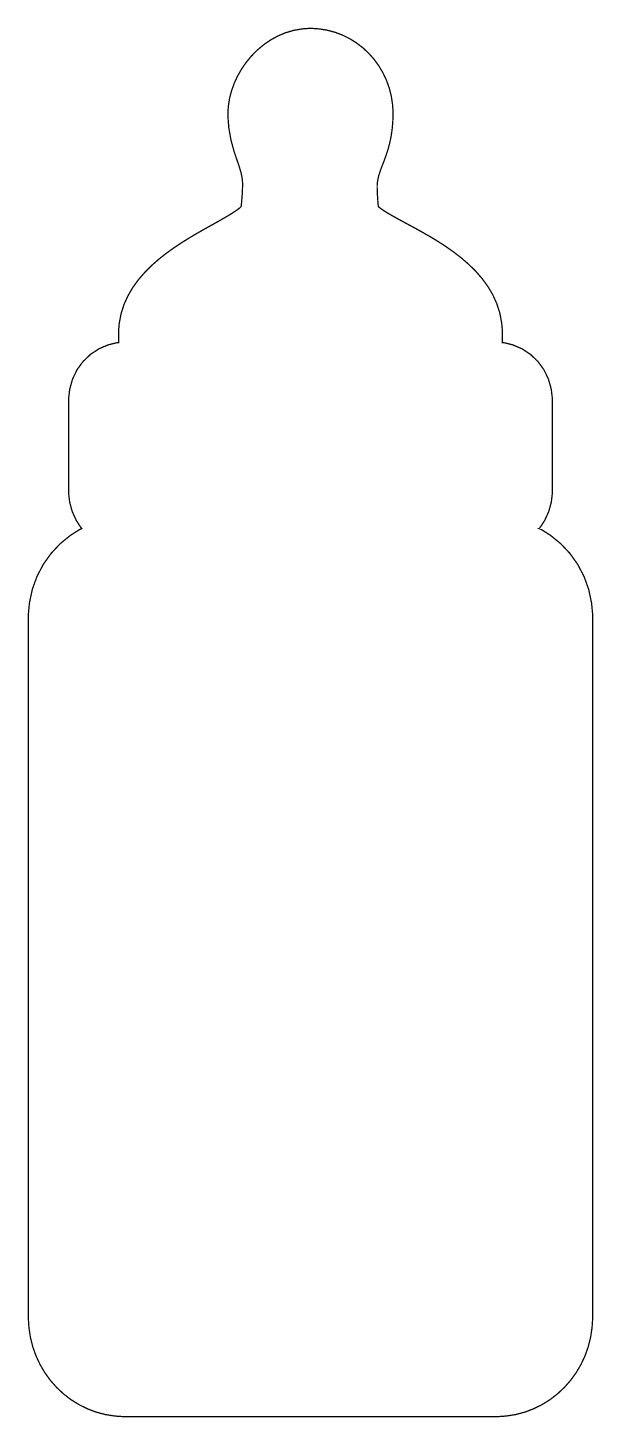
# Model space of a CAD drawing. Extents: x 6.1 to 19.6, y 2.1 to 35.2.
import ezdxf

# ---------------------------------------------------------------- set-up
doc = ezdxf.new("R2010")
doc.units = 0
doc.layers.get('0').update_dxf_attribs({"linetype": 'CONTINUOUS'})

msp = doc.modelspace()

# ---------------------------------------------------------------- linework, layer by layer
at = {"color": 0, "const_width": 0.0307}
msp.add_lwpolyline([(18.3063, 23.2299), (18.3421, 23.2746), (18.4353, 23.4203), (18.5329, 23.6311), (18.5949, 23.8596), (18.6165, 24.0421), (18.6165, 24.1028), (18.6165, 26.2922), (18.6165, 26.3569), (18.5928, 26.551), (18.5246, 26.7932), (18.4165, 27.0147), (18.2728, 27.211), (18.0978, 27.3778), (17.8958, 27.5108), (17.6715, 27.6057), (17.4906, 27.6508), (17.4293, 27.6581), (17.4293, 27.8631), (17.4293, 27.9271), (17.4135, 28.1186), (17.3683, 28.3592), (17.2961, 28.5853), (17.1997, 28.7978), (17.0819, 28.9971), (16.9454, 29.1839), (16.7926, 29.3588), (16.6267, 29.5224), (16.4499, 29.6751), (16.2651, 29.8179), (16.0751, 29.9511), (15.8825, 30.0754), (15.6901, 30.1915), (15.5004, 30.2999), (15.3163, 30.4011), (15.1843, 30.4722), (15.1404, 30.4958), (15.1167, 30.5086), (15.0458, 30.5468), (14.9472, 30.6004), (14.8479, 30.6553), (14.7519, 30.7101), (14.6626, 30.7633), (14.5839, 30.8136), (14.5193, 30.8594), (14.4833, 30.8885), (14.4725, 30.8993), (14.4682, 30.945), (14.4531, 31.1558), (14.4461, 31.3374), (14.446, 31.3685), (14.4457, 31.4024), (14.4551, 31.5042), (14.4824, 31.6319), (14.5243, 31.7617), (14.5639, 31.8675), (14.5775, 31.9025), (14.5881, 31.93), (14.6196, 32.0122), (14.6622, 32.1303), (14.7035, 32.2585), (14.7415, 32.3985), (14.7746, 32.5522), (14.8004, 32.7215), (14.8175, 32.9081), (14.8235, 33.0624), (14.8235, 33.1137), (14.8235, 33.1656), (14.8133, 33.3208), (14.7835, 33.5219), (14.7349, 33.7161), (14.6688, 33.9022), (14.5858, 34.0794), (14.4872, 34.2467), (14.3739, 34.4028), (14.2469, 34.5468), (14.1072, 34.6778), (13.9558, 34.7946), (13.7937, 34.8963), (13.6218, 34.9817), (13.4413, 35.05), (13.253, 35.1), (13.0579, 35.1308), (12.9074, 35.1412), (12.8573, 35.1412), (12.8053, 35.1412), (12.6497, 35.129), (12.4497, 35.0935), (12.2579, 35.0363), (12.0753, 34.959), (11.9025, 34.8637), (11.7405, 34.7521), (11.5901, 34.6257), (11.452, 34.4864), (11.3272, 34.3358), (11.2164, 34.1758), (11.1203, 34.0081), (11.0399, 33.8343), (10.976, 33.6563), (10.9293, 33.4757), (10.9007, 33.2943), (10.8909, 33.1589), (10.8909, 33.1137), (10.8909, 33.0285), (10.9112, 32.7726), (10.9631, 32.4785), (11.033, 32.224), (11.0885, 32.0574), (11.1079, 32.0021), (11.1208, 31.9646), (11.159, 31.8518), (11.2006, 31.7114), (11.2285, 31.5742), (11.2387, 31.4686), (11.2387, 31.4333), (11.2387, 31.3704), (11.2302, 31.1814), (11.2107, 30.9475), (11.2051, 30.8985), (11.1947, 30.8869), (11.1592, 30.8562), (11.0939, 30.8074), (11.013, 30.7533), (10.9206, 30.6958), (10.8207, 30.6367), (10.7171, 30.5771), (10.6139, 30.5192), (10.5398, 30.4776), (10.5151, 30.4639), (10.4722, 30.4401), (10.3437, 30.3683), (10.1643, 30.2664), (9.97944, 30.1572), (9.79189, 30.0408), (9.60422, 29.9161), (9.41906, 29.7831), (9.23904, 29.6408), (9.06685, 29.4889), (8.905, 29.3268), (8.75624, 29.154), (8.6231, 28.9701), (8.50831, 28.7743), (8.41444, 28.5663), (8.34412, 28.3454), (8.29997, 28.1113), (8.28472, 27.9251), (8.28472, 27.8631), (8.28472, 27.6579), (8.22342, 27.6507), (8.04238, 27.6057), (7.81808, 27.5108), (7.61621, 27.3778), (7.44119, 27.211), (7.29742, 27.0146), (7.18929, 26.7932), (7.12115, 26.551), (7.0975, 26.3569), (7.0975, 26.2922), (7.0975, 24.1028), (7.0975, 24.0419), (7.11908, 23.8596), (7.18099, 23.631), (7.27865, 23.4201), (7.37185, 23.2746), (7.40767, 23.2299), (7.33751, 23.1936), (7.1371, 23.0654), (6.89176, 22.8656), (6.67503, 22.634), (6.49018, 22.374), (6.3406, 22.0888), (6.22965, 21.7818), (6.1606, 21.4564), (6.13688, 21.2011), (6.13688, 21.116), (6.13688, 4.44108), (6.13688, 4.38075), (6.14871, 4.1996), (6.18354, 3.965), (6.24013, 3.7385), (6.31739, 3.52132), (6.41407, 3.31461), (6.52908, 3.11963), (6.66118, 2.93756), (6.80935, 2.76953), (6.97228, 2.61681), (7.14887, 2.48053), (7.338, 2.36199), (7.53842, 2.26232), (7.74903, 2.18267), (7.96864, 2.12429), (8.19612, 2.08843), (8.37175, 2.07617), (8.43028, 2.07617), (17.2842, 2.07617), (17.3428, 2.07617), (17.5183, 2.08843), (17.7458, 2.12429), (17.9656, 2.18267), (18.1761, 2.26232), (18.3767, 2.36199), (18.5657, 2.48053), (18.7424, 2.61681), (18.9054, 2.76953), (19.0535, 2.93756), (19.1857, 3.11963), (19.3007, 3.31461), (19.3974, 3.52132), (19.4746, 3.7385), (19.5313, 3.965), (19.566, 4.1996), (19.5779, 4.38075), (19.5779, 4.44108), (19.5778, 21.1156), (19.5778, 21.2008), (19.5539, 21.4561), (19.4847, 21.7815), (19.3738, 22.0886), (19.224, 22.3739), (19.0392, 22.634), (18.8222, 22.8656), (18.5768, 23.0654), (18.3762, 23.1936), (18.3061, 23.2299), (18.3063, 23.2299)], close=True, dxfattribs=at)

doc.saveas('drawing.dxf')
